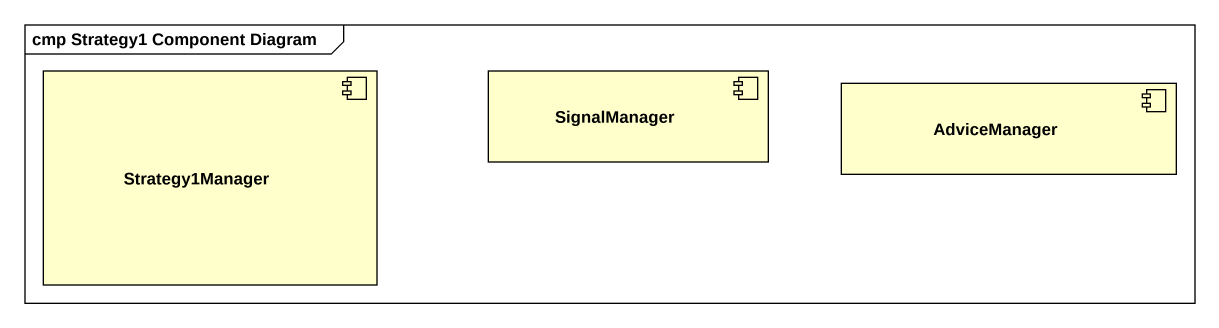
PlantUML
@startuml
mainframe cmp Strategy1 Component Diagram
component Strategy1Manager
component SignalManager
component AdviceManager
@enduml
